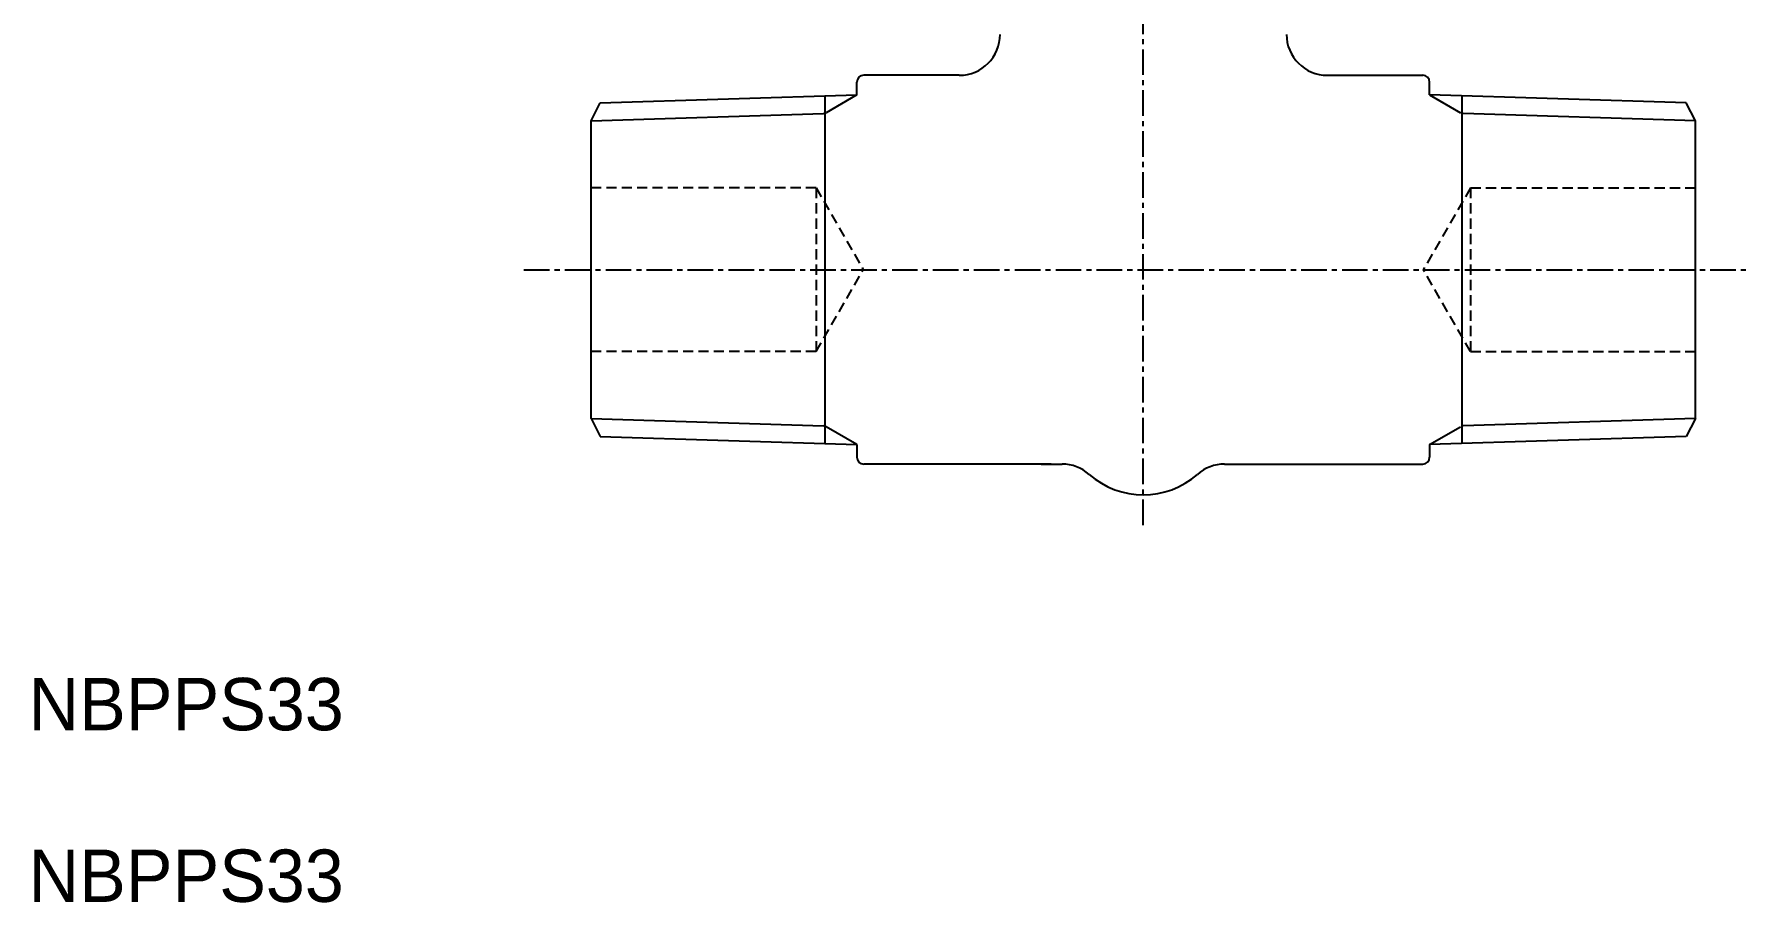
# Model space of a CAD drawing. Extents: x -13.7 to 70.2, y 117.1 to 204.
# Drawn here: x -13.7 to 70.2, y 117.1 to 159.6 of the extents above; entities that cross this region are included whole.
import ezdxf

# ---------------------------------------------------------------- set-up
doc = ezdxf.new("R2010")
doc.units = 0
doc.linetypes.add('CENTER', pattern=[2, 1.25, -0.25, 0.25, -0.25])
doc.linetypes.add('DASHED', pattern=[0.75, 0.5, -0.25])
doc.layers.get('0').update_dxf_attribs({"linetype": 'CONTINUOUS'})
doc.layers.add('CENTER', color=1, linetype='CENTER')

msp = doc.modelspace()

# ---------------------------------------------------------------- linework, layer by layer
at = {"color": 7, "linetype": 'CONTINUOUS'}
for p, q in [((26.486, 156.599), (26.486, 157.227)), ((31.486, 157.56), (26.819, 157.56)), ((49.486, 157.56), (54.153, 157.56)), ((54.486, 156.599), (54.486, 157.227)), ((13.486, 155.337), (13.939, 156.207)), ((13.939, 156.207), (26.486, 156.599)), ((67.033, 156.207), (54.486, 156.599)), ((67.486, 155.337), (67.033, 156.207)), ((13.486, 140.784), (13.486, 155.337)), ((67.486, 140.784), (67.486, 155.337)), ((13.486, 140.784), (13.939, 139.914)), ((67.486, 140.784), (67.033, 139.914)), ((13.939, 139.914), (26.486, 139.522)), ((26.486, 139.522), (26.486, 138.894)), ((67.033, 139.914), (54.486, 139.522)), ((54.486, 139.522), (54.486, 138.894)), ((35.986, 138.56), (26.819, 138.56)), ((35.486, 138.56), (35.986, 138.56)), ((35.736, 138.56), (36.517, 138.56)), ((44.455, 138.56), (44.986, 138.56)), ((44.986, 138.56), (54.153, 138.56))]:
    msp.add_line(p, q, dxfattribs=at)
for p, q in [((24.916, 156.55), (24.916, 139.571)), ((56.056, 156.55), (56.056, 139.571))]:
    msp.add_line(p, q)
at = {"color": 3, "linetype": 'CONTINUOUS'}
for p, q in [((26.486, 156.599), (24.984, 155.732)), ((54.486, 156.599), (55.988, 155.732)), ((13.486, 155.337), (24.843, 155.692)), ((67.486, 155.337), (56.129, 155.692)), ((13.486, 140.784), (24.843, 140.429)), ((26.486, 139.522), (24.984, 140.389)), ((54.486, 139.522), (55.988, 140.389)), ((67.486, 140.784), (56.129, 140.429))]:
    msp.add_line(p, q, dxfattribs=at)
at = {"color": 3, "linetype": 'DASHED'}
for p, q in [((24.486, 152.06), (13.486, 152.06)), ((24.486, 152.06), (24.486, 144.06)), ((24.486, 152.06), (26.795, 148.06)), ((56.486, 152.06), (54.176, 148.06)), ((56.486, 152.06), (56.486, 144.06)), ((56.486, 152.06), (67.486, 152.06)), ((24.486, 144.06), (26.795, 148.06)), ((56.486, 144.06), (54.176, 148.06)), ((24.486, 144.06), (13.486, 144.06)), ((56.486, 144.06), (67.486, 144.06))]:
    msp.add_line(p, q, dxfattribs=at)
at = {"color": 7, "linetype": 'CONTINUOUS'}
for centre, radius, start, end in [((31.486, 159.56), 2, 270, 360), ((49.486, 159.56), 2, 180, 270), ((26.819, 157.227), 0.333, 90, 180), ((54.153, 157.227), 0.333, 0, 90), ((26.819, 138.894), 0.333, 180, 270), ((36.517, 136.56), 2, 48.59038, 90), ((44.455, 136.56), 2, 90, 131.40962), ((54.153, 138.894), 0.333, 270, 0), ((40.486, 141.06), 4, 228.59038, 311.40962)]:
    msp.add_arc(centre, radius, start, end, dxfattribs=at)
at = {"color": 3, "linetype": 'CONTINUOUS'}
for centre, start, end in [((24.834, 155.992), 271.78991, 300), ((24.834, 140.129), 60, 88.21009)]:
    msp.add_arc(centre, 0.3, start, end, dxfattribs=at)
at = {"layer": 'CENTER', "color": 1, "linetype": 'CENTER'}
for p, q in [((40.486, 135.576), (40.486, 203.972)), ((10.203, 148.06), (70.183, 148.06))]:
    msp.add_line(p, q, dxfattribs=at)

# ---------------------------------------------------------------- texts
at = {"color": 7, "linetype": 'CONTINUOUS'}
for p in [(-14.015, 125.552), (-14.015, 117.167)]:
    msp.add_text('NBPPS33', height=2.5597, dxfattribs=at).set_placement(p)

doc.saveas('drawing.dxf')
